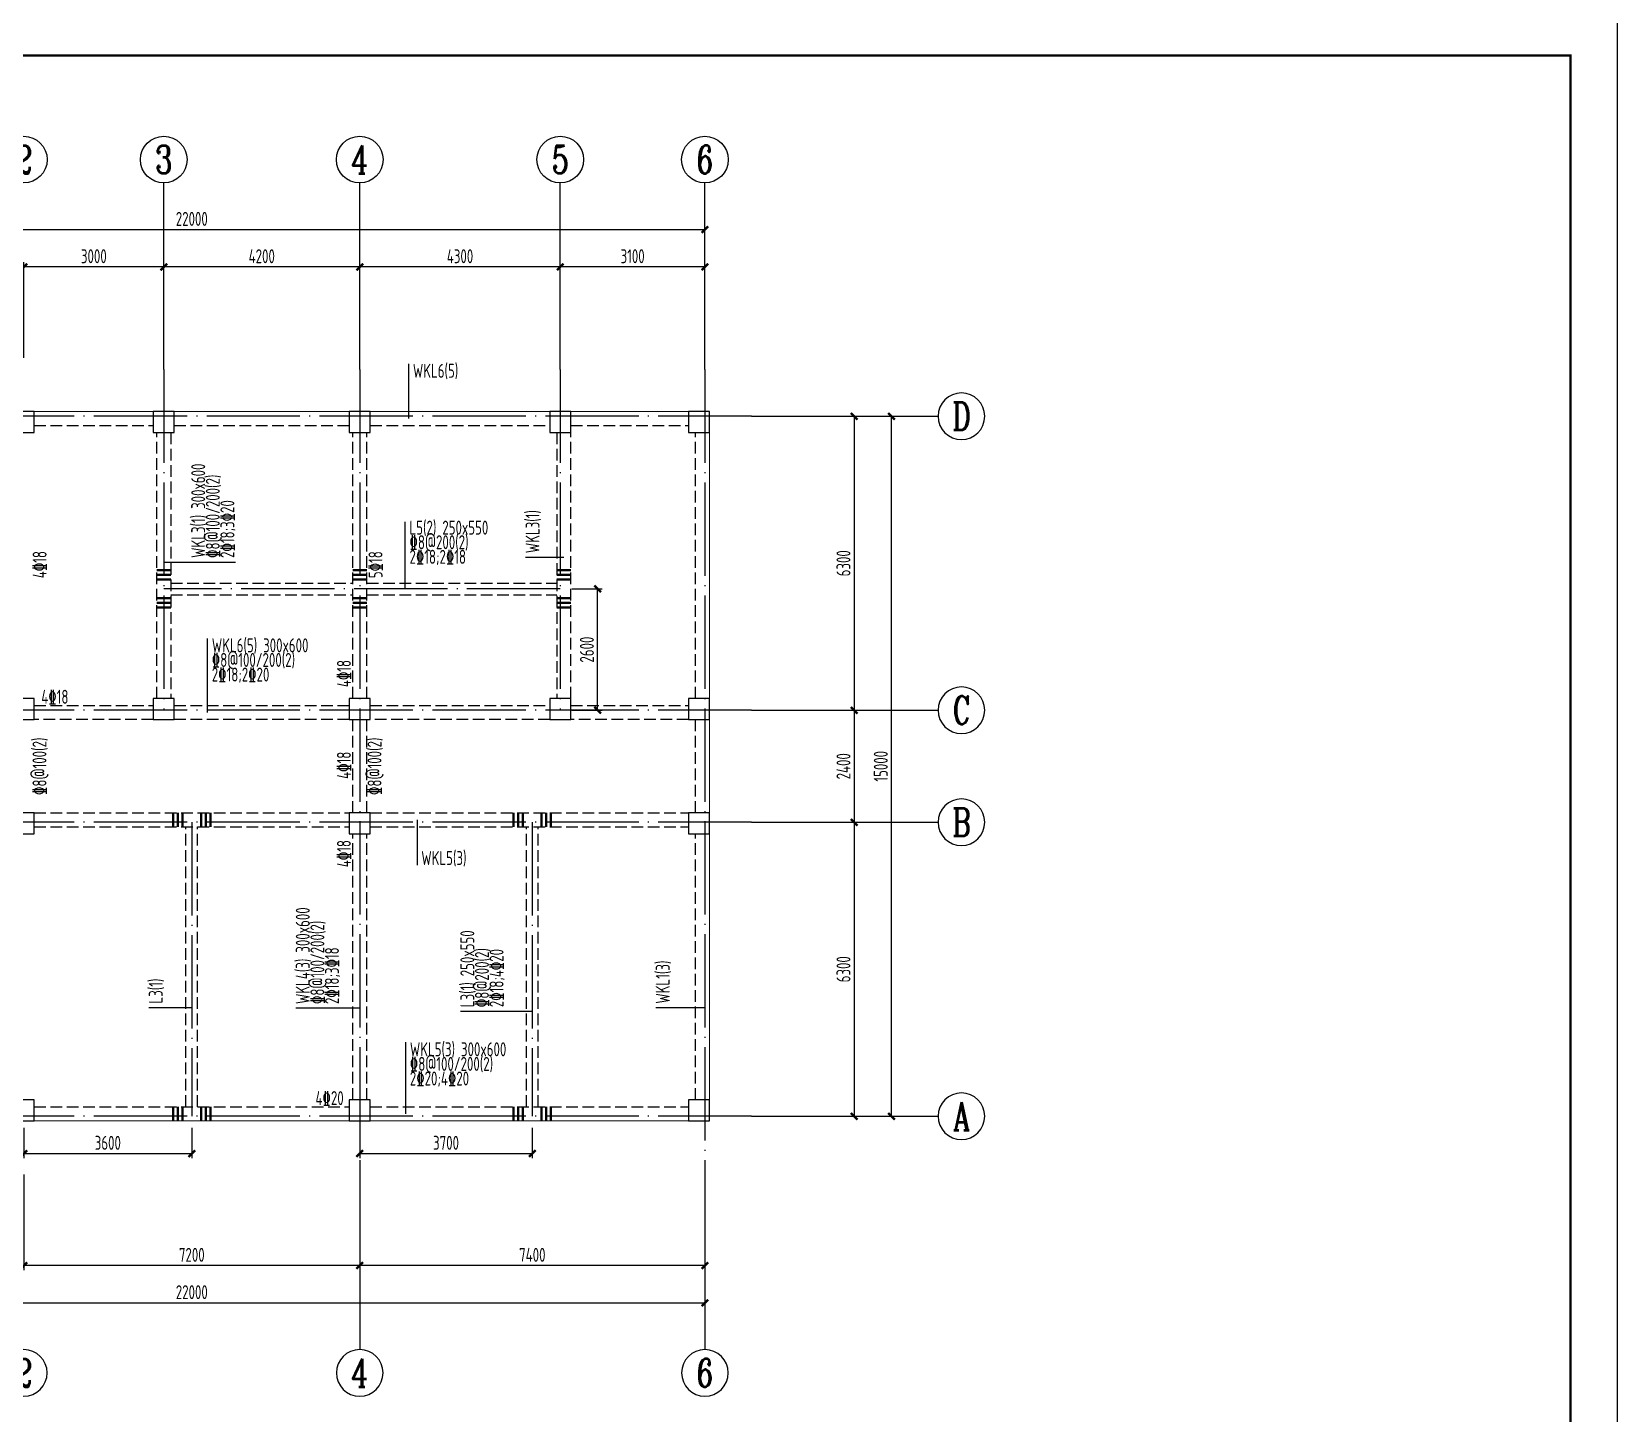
# Model space of a CAD drawing. Extents: x 9732137 to 18866768, y -962146 to 246094.
# Drawn here: x 9802467 to 9836457, y -504800 to -475194 of the extents above; entities that cross this region are included whole.
import ezdxf
from ezdxf.enums import TextEntityAlignment as Align

# ---------------------------------------------------------------- set-up
doc = ezdxf.new("R2010")
doc.units = 0
doc.header["$LTSCALE"] = 1000
for name, pattern in [('3', [500, 300, -200]), ('DASH', [0.35, 0.25, -0.1]), ('DOTE', [2.42, 2, -0.2, 0.02, -0.2])]:
    doc.linetypes.add(name, pattern=pattern)
doc.layers.get('0').update_dxf_attribs({"linetype": 'CONTINUOUS'})
doc.layers.get('Defpoints').update_dxf_attribs({"linetype": 'CONTINUOUS'})
for name, color, linetype in [('AXIS', 1, 'DOTE'), ('AXIS_DIM', 3, 'CONTINUOUS'), ('AXIS_NUM', 7, 'CONTINUOUS'), ('BORDER', 7, 'CONTINUOUS'), ('COLU', 7, 'CONTINUOUS'), ('DIM', 3, 'CONTINUOUS'), ('梁虚线', 134, '3')]:
    doc.layers.add(name, color=color, linetype=linetype)
for name, color, linetype, lineweight in [('梁', 4, 'CONTINUOUS', 18), ('梁原位标注', 7, 'CONTINUOUS', 25), ('梁原位标注竖向', 7, 'CONTINUOUS', 25), ('梁集中标注', 2, 'CONTINUOUS', 25), ('梁集中标注竖向', 2, 'CONTINUOUS', 25), ('次梁箍筋', 1, 'CONTINUOUS', 40)]:
    doc.layers.add(name, color=color, linetype=linetype, lineweight=lineweight)
doc.styles.add('TSSD_Axis', font='Complex.shx', dxfattribs={"width": 0.7, "bigfont": 'hztxt.shx'})
doc.styles.add('TSSD_Dimension', font='Tssdeng.shx', dxfattribs={"width": 0.7, "bigfont": 'hztxt.shx'})
doc.styles.add('TSSD_Rein', font='Tssdeng.shx', dxfattribs={"width": 0.7, "bigfont": 'hztxt.shx'})
doc.dimstyles.new('TSSD_100_100$0', dxfattribs={"dimtxt": 300, "dimasz": 100, "dimexe": 100, "dimexo": 250, "dimgap": 80, "dimtad": 1, "dimdec": 0, "dimzin": 0, "dimdsep": 46, "dimtxsty": 'TSSD_Dimension', "dimblk1": 'ARCHTICK', "dimblk2": 'ARCHTICK', "dimsah": 1, "dimcen": 0, "dimclrd": 3, "dimclre": 256, "dimclrt": 7, "dimadec": 1, "dimazin": 0, "dimtfac": 1, "dimtdec": 0, "dimtix": 1, "dimtmove": 2, "dimatfit": 3, "dimldrblk": 'ARCHTICK', "dimfxl": 1, "dimtolj": 1, "dimtzin": 0, "dimarcsym": 0})

# ---------------------------------------------------------------- blocks, each defined once
blk = doc.blocks.new('ts_axno')
at = {"color": 0, "linetype": 'ByBlock', "lineweight": -2}
blk.add_circle((0, 0), 0.5, dxfattribs=at)
at = {"color": 0, "linetype": 'ByBlock', "lineweight": -2, "style": 'TSSD_Axis', "width": 0.7}
blk.add_attdef('A', text='', height=0.6, dxfattribs=at).set_placement((0, 0), align=Align.MIDDLE_CENTER)
blk = doc.blocks.new('_ArchTick')
at = {"color": 0, "linetype": 'ByBlock', "const_width": 0.5}
blk.add_lwpolyline([(-0.71, -0.71), (0.71, 0.71)], dxfattribs=at)
blk = doc.blocks.new('*D98')
at = {"layer": 'AXIS_DIM', "lineweight": -2}
for p, q in [((9813799, -482185), (9813799, -480135)), ((9816899, -482185), (9816899, -480135))]:
    blk.add_line(p, q, dxfattribs=at)
at = {"layer": 'AXIS_DIM', "color": 3, "lineweight": -2}
blk.add_line((9816899, -480235), (9813799, -480235), dxfattribs=at)
at = {"layer": 'Defpoints', "color": 0}
for p in [(9813799, -480235), (9813799, -482435), (9816899, -482435)]:
    blk.add_point(p, dxfattribs=at)
at = {"layer": 'AXIS_DIM', "color": 3, "lineweight": -2, "xscale": 100, "yscale": 100, "zscale": 100, "rotation": 180}
blk.add_blockref('_ArchTick', (9813799, -480235), dxfattribs=at)
at = {"layer": 'AXIS_DIM', "color": 3, "lineweight": -2, "xscale": 100, "yscale": 100, "zscale": 100}
blk.add_blockref('_ArchTick', (9816899, -480235), dxfattribs=at)
at = {"layer": 'AXIS_DIM', "color": 7, "insert": (9815349, -480005), "char_height": 300, "attachment_point": 5, "style": 'TSSD_Dimension'}
blk.add_mtext('\\A1;3100', dxfattribs=at)
blk = doc.blocks.new('*D99')
at = {"layer": 'AXIS_DIM', "lineweight": -2}
for p, q in [((9809499, -482185), (9809499, -480135)), ((9813799, -482185), (9813799, -480135))]:
    blk.add_line(p, q, dxfattribs=at)
at = {"layer": 'AXIS_DIM', "color": 3, "lineweight": -2}
blk.add_line((9813799, -480235), (9809499, -480235), dxfattribs=at)
at = {"layer": 'Defpoints', "color": 0}
for p in [(9809499, -480235), (9809499, -482435), (9813799, -482435)]:
    blk.add_point(p, dxfattribs=at)
at = {"layer": 'AXIS_DIM', "color": 3, "lineweight": -2, "xscale": 100, "yscale": 100, "zscale": 100, "rotation": 180}
blk.add_blockref('_ArchTick', (9809499, -480235), dxfattribs=at)
at = {"layer": 'AXIS_DIM', "color": 3, "lineweight": -2, "xscale": 100, "yscale": 100, "zscale": 100}
blk.add_blockref('_ArchTick', (9813799, -480235), dxfattribs=at)
at = {"layer": 'AXIS_DIM', "color": 7, "insert": (9811649, -480005), "char_height": 300, "attachment_point": 5, "style": 'TSSD_Dimension'}
blk.add_mtext('\\A1;4300', dxfattribs=at)
blk = doc.blocks.new('*D100')
at = {"layer": 'AXIS_DIM', "lineweight": -2}
for p, q in [((9805299, -482185), (9805299, -480135)), ((9809499, -482185), (9809499, -480135))]:
    blk.add_line(p, q, dxfattribs=at)
at = {"layer": 'AXIS_DIM', "color": 3, "lineweight": -2}
blk.add_line((9809499, -480235), (9805299, -480235), dxfattribs=at)
at = {"layer": 'Defpoints', "color": 0}
for p in [(9805299, -480235), (9805299, -482435), (9809499, -482435)]:
    blk.add_point(p, dxfattribs=at)
at = {"layer": 'AXIS_DIM', "color": 3, "lineweight": -2, "xscale": 100, "yscale": 100, "zscale": 100, "rotation": 180}
blk.add_blockref('_ArchTick', (9805299, -480235), dxfattribs=at)
at = {"layer": 'AXIS_DIM', "color": 3, "lineweight": -2, "xscale": 100, "yscale": 100, "zscale": 100}
blk.add_blockref('_ArchTick', (9809499, -480235), dxfattribs=at)
at = {"layer": 'AXIS_DIM', "color": 7, "insert": (9807399, -480005), "char_height": 300, "attachment_point": 5, "style": 'TSSD_Dimension'}
blk.add_mtext('\\A1;4200', dxfattribs=at)
blk = doc.blocks.new('*D101')
at = {"layer": 'AXIS_DIM', "lineweight": -2}
for p, q in [((9802299, -482185), (9802299, -480135)), ((9805299, -482185), (9805299, -480135))]:
    blk.add_line(p, q, dxfattribs=at)
at = {"layer": 'AXIS_DIM', "color": 3, "lineweight": -2}
blk.add_line((9805299, -480235), (9802299, -480235), dxfattribs=at)
at = {"layer": 'Defpoints', "color": 0}
for p in [(9802299, -480235), (9802299, -482435), (9805299, -482435)]:
    blk.add_point(p, dxfattribs=at)
at = {"layer": 'AXIS_DIM', "color": 3, "lineweight": -2, "xscale": 100, "yscale": 100, "zscale": 100, "rotation": 180}
blk.add_blockref('_ArchTick', (9802299, -480235), dxfattribs=at)
at = {"layer": 'AXIS_DIM', "color": 3, "lineweight": -2, "xscale": 100, "yscale": 100, "zscale": 100}
blk.add_blockref('_ArchTick', (9805299, -480235), dxfattribs=at)
at = {"layer": 'AXIS_DIM', "color": 7, "insert": (9803799, -480005), "char_height": 300, "attachment_point": 5, "style": 'TSSD_Dimension'}
blk.add_mtext('\\A1;3000', dxfattribs=at)
blk = doc.blocks.new('*D103')
at = {"layer": 'AXIS_DIM', "lineweight": -2}
for p, q in [((9794899, -482185), (9794899, -479335)), ((9816899, -482185), (9816899, -479335))]:
    blk.add_line(p, q, dxfattribs=at)
at = {"layer": 'AXIS_DIM', "color": 3, "lineweight": -2}
blk.add_line((9794899, -479435), (9816899, -479435), dxfattribs=at)
at = {"layer": 'Defpoints', "color": 0}
for p in [(9816899, -479435), (9794899, -482435), (9816899, -482435)]:
    blk.add_point(p, dxfattribs=at)
at = {"layer": 'AXIS_DIM', "color": 3, "lineweight": -2, "xscale": 100, "yscale": 100, "zscale": 100, "rotation": 180}
blk.add_blockref('_ArchTick', (9794899, -479435), dxfattribs=at)
at = {"layer": 'AXIS_DIM', "color": 3, "lineweight": -2, "xscale": 100, "yscale": 100, "zscale": 100}
blk.add_blockref('_ArchTick', (9816899, -479435), dxfattribs=at)
at = {"layer": 'AXIS_DIM', "color": 7, "insert": (9805899, -479205), "char_height": 300, "attachment_point": 5, "style": 'TSSD_Dimension'}
blk.add_mtext('\\A1;22000', dxfattribs=at)
blk = doc.blocks.new('*D108')
at = {"layer": 'AXIS_DIM', "lineweight": -2}
for p, q in [((9809499, -499685), (9809499, -501735)), ((9816899, -499685), (9816899, -501735))]:
    blk.add_line(p, q, dxfattribs=at)
at = {"layer": 'AXIS_DIM', "color": 3, "lineweight": -2}
blk.add_line((9816899, -501635), (9809499, -501635), dxfattribs=at)
at = {"layer": 'Defpoints', "color": 0}
for p in [(9809499, -499435), (9816899, -499435), (9809499, -501635)]:
    blk.add_point(p, dxfattribs=at)
at = {"layer": 'AXIS_DIM', "color": 3, "lineweight": -2, "xscale": 100, "yscale": 100, "zscale": 100, "rotation": 180}
blk.add_blockref('_ArchTick', (9809499, -501635), dxfattribs=at)
at = {"layer": 'AXIS_DIM', "color": 3, "lineweight": -2, "xscale": 100, "yscale": 100, "zscale": 100}
blk.add_blockref('_ArchTick', (9816899, -501635), dxfattribs=at)
at = {"layer": 'AXIS_DIM', "color": 7, "insert": (9813199, -501405), "char_height": 300, "attachment_point": 5, "style": 'TSSD_Dimension'}
blk.add_mtext('\\A1;7400', dxfattribs=at)
blk = doc.blocks.new('*D109')
at = {"layer": 'AXIS_DIM', "lineweight": -2}
for p, q in [((9802299, -499685), (9802299, -501735)), ((9809499, -499685), (9809499, -501735))]:
    blk.add_line(p, q, dxfattribs=at)
at = {"layer": 'AXIS_DIM', "color": 3, "lineweight": -2}
blk.add_line((9809499, -501635), (9802299, -501635), dxfattribs=at)
at = {"layer": 'Defpoints', "color": 0}
for p in [(9802299, -499435), (9809499, -499435), (9802299, -501635)]:
    blk.add_point(p, dxfattribs=at)
at = {"layer": 'AXIS_DIM', "color": 3, "lineweight": -2, "xscale": 100, "yscale": 100, "zscale": 100, "rotation": 180}
blk.add_blockref('_ArchTick', (9802299, -501635), dxfattribs=at)
at = {"layer": 'AXIS_DIM', "color": 3, "lineweight": -2, "xscale": 100, "yscale": 100, "zscale": 100}
blk.add_blockref('_ArchTick', (9809499, -501635), dxfattribs=at)
at = {"layer": 'AXIS_DIM', "color": 7, "insert": (9805899, -501405), "char_height": 300, "attachment_point": 5, "style": 'TSSD_Dimension'}
blk.add_mtext('\\A1;7200', dxfattribs=at)
blk = doc.blocks.new('*D111')
at = {"layer": 'AXIS_DIM', "lineweight": -2}
for p, q in [((9794899, -499685), (9794899, -502535)), ((9816899, -499685), (9816899, -502535))]:
    blk.add_line(p, q, dxfattribs=at)
at = {"layer": 'AXIS_DIM', "color": 3, "lineweight": -2}
blk.add_line((9794899, -502435), (9816899, -502435), dxfattribs=at)
at = {"layer": 'Defpoints', "color": 0}
for p in [(9794899, -499435), (9816899, -499435), (9816899, -502435)]:
    blk.add_point(p, dxfattribs=at)
at = {"layer": 'AXIS_DIM', "color": 3, "lineweight": -2, "xscale": 100, "yscale": 100, "zscale": 100, "rotation": 180}
blk.add_blockref('_ArchTick', (9794899, -502435), dxfattribs=at)
at = {"layer": 'AXIS_DIM', "color": 3, "lineweight": -2, "xscale": 100, "yscale": 100, "zscale": 100}
blk.add_blockref('_ArchTick', (9816899, -502435), dxfattribs=at)
at = {"layer": 'AXIS_DIM', "color": 7, "insert": (9805899, -502205), "char_height": 300, "attachment_point": 5, "style": 'TSSD_Dimension'}
blk.add_mtext('\\A1;22000', dxfattribs=at)
blk = doc.blocks.new('*D112')
at = {"layer": 'AXIS_DIM', "lineweight": -2}
for p, q in [((9818149, -483435), (9820199, -483435)), ((9818149, -489735), (9820199, -489735))]:
    blk.add_line(p, q, dxfattribs=at)
at = {"layer": 'AXIS_DIM', "color": 3, "lineweight": -2}
blk.add_line((9820099, -483435), (9820099, -489735), dxfattribs=at)
at = {"layer": 'Defpoints', "color": 0}
for p in [(9817899, -483435), (9817899, -489735), (9820099, -489735)]:
    blk.add_point(p, dxfattribs=at)
at = {"layer": 'AXIS_DIM', "color": 3, "lineweight": -2, "xscale": 100, "yscale": 100, "zscale": 100}
for p, rotation in [((9820099, -483435), 90), ((9820099, -489735), 270)]:
    blk.add_blockref('_ArchTick', p, dxfattribs=dict(at, rotation=rotation))
at = {"layer": 'AXIS_DIM', "color": 7, "insert": (9819869, -486585), "char_height": 300, "attachment_point": 5, "rotation": 90, "style": 'TSSD_Dimension'}
blk.add_mtext('\\A1;6300', dxfattribs=at)
blk = doc.blocks.new('*D113')
at = {"layer": 'AXIS_DIM', "lineweight": -2}
for p, q in [((9818149, -489735), (9820199, -489735)), ((9818149, -492135), (9820199, -492135))]:
    blk.add_line(p, q, dxfattribs=at)
at = {"layer": 'AXIS_DIM', "color": 3, "lineweight": -2}
blk.add_line((9820099, -489735), (9820099, -492135), dxfattribs=at)
at = {"layer": 'Defpoints', "color": 0}
for p in [(9817899, -489735), (9817899, -492135), (9820099, -492135)]:
    blk.add_point(p, dxfattribs=at)
at = {"layer": 'AXIS_DIM', "color": 3, "lineweight": -2, "xscale": 100, "yscale": 100, "zscale": 100}
for p, rotation in [((9820099, -489735), 90), ((9820099, -492135), 270)]:
    blk.add_blockref('_ArchTick', p, dxfattribs=dict(at, rotation=rotation))
at = {"layer": 'AXIS_DIM', "color": 7, "insert": (9819869, -490935), "char_height": 300, "attachment_point": 5, "rotation": 90, "style": 'TSSD_Dimension'}
blk.add_mtext('\\A1;2400', dxfattribs=at)
blk = doc.blocks.new('*D114')
at = {"layer": 'AXIS_DIM', "lineweight": -2}
for p, q in [((9818149, -492135), (9820199, -492135)), ((9818149, -498435), (9820199, -498435))]:
    blk.add_line(p, q, dxfattribs=at)
at = {"layer": 'AXIS_DIM', "color": 3, "lineweight": -2}
blk.add_line((9820099, -492135), (9820099, -498435), dxfattribs=at)
at = {"layer": 'Defpoints', "color": 0}
for p in [(9817899, -492135), (9817899, -498435), (9820099, -498435)]:
    blk.add_point(p, dxfattribs=at)
at = {"layer": 'AXIS_DIM', "color": 3, "lineweight": -2, "xscale": 100, "yscale": 100, "zscale": 100}
for p, rotation in [((9820099, -492135), 90), ((9820099, -498435), 270)]:
    blk.add_blockref('_ArchTick', p, dxfattribs=dict(at, rotation=rotation))
at = {"layer": 'AXIS_DIM', "color": 7, "insert": (9819869, -495285), "char_height": 300, "attachment_point": 5, "rotation": 90, "style": 'TSSD_Dimension'}
blk.add_mtext('\\A1;6300', dxfattribs=at)
blk = doc.blocks.new('*D115')
at = {"layer": 'AXIS_DIM', "lineweight": -2}
for p, q in [((9818149, -483435), (9820999, -483435)), ((9818149, -498435), (9820999, -498435))]:
    blk.add_line(p, q, dxfattribs=at)
at = {"layer": 'AXIS_DIM', "color": 3, "lineweight": -2}
blk.add_line((9820899, -498435), (9820899, -483435), dxfattribs=at)
at = {"layer": 'Defpoints', "color": 0}
for p in [(9817899, -483435), (9820899, -483435), (9817899, -498435)]:
    blk.add_point(p, dxfattribs=at)
at = {"layer": 'AXIS_DIM', "color": 3, "lineweight": -2, "xscale": 100, "yscale": 100, "zscale": 100}
for p, rotation in [((9820899, -483435), 90), ((9820899, -498435), 270)]:
    blk.add_blockref('_ArchTick', p, dxfattribs=dict(at, rotation=rotation))
at = {"layer": 'AXIS_DIM', "color": 7, "insert": (9820669, -490935), "char_height": 300, "attachment_point": 5, "rotation": 90, "style": 'TSSD_Dimension'}
blk.add_mtext('\\A1;15000', dxfattribs=at)
blk = doc.blocks.new('*D166')
at = {"layer": 'Defpoints', "color": 0}
for p in [(9802299, -498435), (9805899, -498435), (9805899, -499235)]:
    blk.add_point(p, dxfattribs=at)
at = {"layer": 'DIM', "lineweight": -2}
for p, q in [((9802299, -498685), (9802299, -499335)), ((9805899, -498685), (9805899, -499335))]:
    blk.add_line(p, q, dxfattribs=at)
at = {"layer": 'DIM', "color": 3, "lineweight": -2}
blk.add_line((9802299, -499235), (9805899, -499235), dxfattribs=at)
at = {"layer": 'DIM', "color": 3, "lineweight": -2, "xscale": 100, "yscale": 100, "zscale": 100, "rotation": 180}
blk.add_blockref('_ArchTick', (9802299, -499235), dxfattribs=at)
at = {"layer": 'DIM', "color": 3, "lineweight": -2, "xscale": 100, "yscale": 100, "zscale": 100}
blk.add_blockref('_ArchTick', (9805899, -499235), dxfattribs=at)
at = {"layer": 'DIM', "color": 7, "insert": (9804099, -499005), "char_height": 300, "attachment_point": 5, "style": 'TSSD_Dimension'}
blk.add_mtext('\\A1;3600', dxfattribs=at)
blk = doc.blocks.new('*D167')
at = {"layer": 'Defpoints', "color": 0}
for p in [(9809499, -498435), (9813199, -498435), (9813199, -499235)]:
    blk.add_point(p, dxfattribs=at)
at = {"layer": 'DIM', "lineweight": -2}
for p, q in [((9809499, -498685), (9809499, -499335)), ((9813199, -498685), (9813199, -499335))]:
    blk.add_line(p, q, dxfattribs=at)
at = {"layer": 'DIM', "color": 3, "lineweight": -2}
blk.add_line((9809499, -499235), (9813199, -499235), dxfattribs=at)
at = {"layer": 'DIM', "color": 3, "lineweight": -2, "xscale": 100, "yscale": 100, "zscale": 100, "rotation": 180}
blk.add_blockref('_ArchTick', (9809499, -499235), dxfattribs=at)
at = {"layer": 'DIM', "color": 3, "lineweight": -2, "xscale": 100, "yscale": 100, "zscale": 100}
blk.add_blockref('_ArchTick', (9813199, -499235), dxfattribs=at)
at = {"layer": 'DIM', "color": 7, "insert": (9811349, -499005), "char_height": 300, "attachment_point": 5, "style": 'TSSD_Dimension'}
blk.add_mtext('\\A1;3700', dxfattribs=at)
blk = doc.blocks.new('*D168')
at = {"layer": 'Defpoints', "color": 0}
for p in [(9813799, -487135), (9814599, -487135), (9813799, -489735)]:
    blk.add_point(p, dxfattribs=at)
at = {"layer": 'DIM', "lineweight": -2}
for p, q in [((9814049, -487135), (9814699, -487135)), ((9814049, -489735), (9814699, -489735))]:
    blk.add_line(p, q, dxfattribs=at)
at = {"layer": 'DIM', "color": 3, "lineweight": -2}
blk.add_line((9814599, -489735), (9814599, -487135), dxfattribs=at)
at = {"layer": 'DIM', "color": 3, "lineweight": -2, "xscale": 100, "yscale": 100, "zscale": 100}
for p, rotation in [((9814599, -487135), 90), ((9814599, -489735), 270)]:
    blk.add_blockref('_ArchTick', p, dxfattribs=dict(at, rotation=rotation))
at = {"layer": 'DIM', "color": 7, "insert": (9814369, -488435), "char_height": 300, "attachment_point": 5, "rotation": 90, "style": 'TSSD_Dimension'}
blk.add_mtext('\\A1;2600', dxfattribs=at)

msp = doc.modelspace()

# ---------------------------------------------------------------- linework, layer by layer
at = {"layer": 'AXIS'}
for p, q in [((9805298.5, -482435.1, 0), (9805298.5, -489735.1, 0)), ((9809498.5, -482435.1, 0), (9809498.5, -499435.1, 0)), ((9813798.5, -482435.1, 0), (9813798.5, -489735.1, 0)), ((9816898.5, -482435.1, 0), (9816898.5, -499435.1, 0)), ((9817898.5, -483435.1, 0), (9793898.5, -483435.1, 0)), ((9813798.5, -487135.1, 0), (9805298.5, -487135.1, 0)), ((9817898.5, -489735.1, 0), (9793898.5, -489735.1, 0)), ((9817898.5, -492135.1, 0), (9793898.5, -492135.1, 0)), ((9805898.5, -492135.1, 0), (9805898.5, -498435.1, 0)), ((9813198.5, -492135.1, 0), (9813198.5, -498435.1, 0)), ((9817898.5, -498435.1, 0), (9793898.5, -498435.1, 0))]:
    msp.add_line(p, q, dxfattribs=at)
at = {"layer": 'AXIS_NUM'}
for p, q in [((9805298.5, -482435.1, 0), (9805298.5, -478435.1, 0)), ((9809498.5, -482435.1, 0), (9809498.5, -478435.1, 0)), ((9813798.5, -482435.1, 0), (9813798.5, -478435.1, 0)), ((9816898.5, -482435.1, 0), (9816898.5, -478435.1, 0)), ((9817898.5, -483435.1, 0), (9821898.5, -483435.1, 0)), ((9817898.5, -489735.1, 0), (9821898.5, -489735.1, 0)), ((9817898.5, -492135.1, 0), (9821898.5, -492135.1, 0)), ((9817898.5, -498435.1, 0), (9821898.5, -498435.1, 0)), ((9809498.5, -499435.1, 0), (9809498.5, -503435.1, 0)), ((9816898.5, -499435.1, 0), (9816898.5, -503435.1, 0))]:
    msp.add_line(p, q, dxfattribs=at)
at = {"layer": 'BORDER'}
msp.add_lwpolyline([(9777056.8, -516706.3), (9777056.8, -474706.3), (9836456.8, -474706.3), (9836456.8, -516706.3)], close=True, dxfattribs=at)
at = {"layer": 'BORDER', "const_width": 50}
msp.add_lwpolyline([(9779556.8, -515706.3), (9779556.8, -475706.3), (9835456.8, -475706.3), (9835456.8, -515706.3)], close=True, dxfattribs=at)
at = {"layer": 'COLU', "ltscale": 1}
for points in [[(9802523.5, -483785.1), (9802523.5, -483335.1), (9802073.5, -483335.1), (9802073.5, -483785.1)], [(9805523.5, -483785.1), (9805523.5, -483335.1), (9805073.5, -483335.1), (9805073.5, -483785.1)], [(9809723.5, -483785.1), (9809723.5, -483335.1), (9809273.5, -483335.1), (9809273.5, -483785.1)], [(9814023.5, -483785.1), (9814023.5, -483335.1), (9813573.5, -483335.1), (9813573.5, -483785.1)], [(9816998.5, -483785.1), (9816998.5, -483335.1), (9816548.5, -483335.1), (9816548.5, -483785.1)], [(9802523.5, -489935.1), (9802523.5, -489485.1), (9802073.5, -489485.1), (9802073.5, -489935.1)], [(9805523.5, -489935.1), (9805523.5, -489485.1), (9805073.5, -489485.1), (9805073.5, -489935.1)], [(9809723.5, -489935.1), (9809723.5, -489485.1), (9809273.5, -489485.1), (9809273.5, -489935.1)], [(9814023.5, -489935.1), (9814023.5, -489485.1), (9813573.5, -489485.1), (9813573.5, -489935.1)], [(9816998.5, -489935.1), (9816998.5, -489485.1), (9816548.5, -489485.1), (9816548.5, -489935.1)], [(9802523.5, -492385.1), (9802523.5, -491935.1), (9802073.5, -491935.1), (9802073.5, -492385.1)], [(9809723.5, -492385.1), (9809723.5, -491935.1), (9809273.5, -491935.1), (9809273.5, -492385.1)], [(9816998.5, -492385.1), (9816998.5, -491935.1), (9816548.5, -491935.1), (9816548.5, -492385.1)], [(9802523.5, -498535.1), (9802523.5, -498085.1), (9802073.5, -498085.1), (9802073.5, -498535.1)], [(9809723.5, -498535.1), (9809723.5, -498085.1), (9809273.5, -498085.1), (9809273.5, -498535.1)], [(9816998.5, -498535.1), (9816998.5, -498085.1), (9816548.5, -498085.1), (9816548.5, -498535.1)]]:
    msp.add_lwpolyline(points, close=True, dxfattribs=at)
at = {"layer": '梁', "ltscale": 1}
for p, q in [((9802523.5, -483335.1), (9805073.5, -483335.1)), ((9805523.5, -483335.1), (9809273.5, -483335.1)), ((9809723.5, -483335.1), (9813573.5, -483335.1)), ((9814023.5, -483335.1), (9816548.5, -483335.1)), ((9816998.5, -483785.1, 0), (9816998.5, -489485.1, 0)), ((9816998.5, -489935.1, 0), (9816998.5, -491935.1, 0)), ((9816998.5, -492385.1, 0), (9816998.5, -498085.1, 0)), ((9802523.5, -498535.1), (9809273.5, -498535.1)), ((9809723.5, -498535.1), (9816548.5, -498535.1))]:
    msp.add_line(p, q, dxfattribs=at)
at = {"layer": '梁虚线', "linetype": 'DASH', "ltscale": 1}
for p, q in [((9802523.5, -483635.1), (9805073.5, -483635.1)), ((9805523.5, -483635.1), (9809273.5, -483635.1)), ((9809723.5, -483635.1), (9813573.5, -483635.1)), ((9814023.5, -483635.1), (9816548.5, -483635.1)), ((9805148.5, -489485.1), (9805148.5, -483785.1)), ((9805448.5, -483785.1, 0), (9805448.5, -489485.1, 0)), ((9809348.5, -489485.1), (9809348.5, -483785.1)), ((9809648.5, -489485.1), (9809648.5, -483785.1)), ((9813723.5, -483785.1, 0), (9813723.5, -489485.1, 0)), ((9814023.5, -489485.1), (9814023.5, -483785.1)), ((9816698.5, -489485.1), (9816698.5, -483785.1)), ((9805448.5, -487010.1), (9809348.5, -487010.1)), ((9809648.5, -487010.1), (9813723.5, -487010.1)), ((9805448.5, -487260.1), (9809348.5, -487260.1)), ((9809648.5, -487260.1), (9813723.5, -487260.1)), ((9802523.5, -489635.1), (9805073.5, -489635.1)), ((9805523.5, -489635.1), (9809273.5, -489635.1)), ((9809723.5, -489635.1), (9813573.5, -489635.1)), ((9814023.5, -489635.1), (9816548.5, -489635.1)), ((9805073.5, -489935.1, 0), (9802523.5, -489935.1, 0)), ((9809273.5, -489935.1, 0), (9805523.5, -489935.1, 0)), ((9809348.5, -491935.1), (9809348.5, -489935.1)), ((9809648.5, -491935.1), (9809648.5, -489935.1)), ((9813573.5, -489935.1, 0), (9809723.5, -489935.1, 0)), ((9816548.5, -489935.1, 0), (9814023.5, -489935.1, 0)), ((9816698.5, -491935.1), (9816698.5, -489935.1)), ((9802523.5, -491935.1), (9809273.5, -491935.1)), ((9809723.5, -491935.1), (9816548.5, -491935.1)), ((9802523.5, -492235.1), (9809273.5, -492235.1)), ((9805773.5, -498235.1), (9805773.5, -492235.1)), ((9806023.5, -498235.1), (9806023.5, -492235.1)), ((9809348.5, -498085.1), (9809348.5, -492385.1)), ((9809648.5, -498085.1), (9809648.5, -492385.1)), ((9809723.5, -492235.1), (9816548.5, -492235.1)), ((9813073.5, -498235.1), (9813073.5, -492235.1)), ((9813323.5, -498235.1), (9813323.5, -492235.1)), ((9816698.5, -498085.1), (9816698.5, -492385.1)), ((9802523.5, -498235.1), (9809273.5, -498235.1)), ((9809723.5, -498235.1), (9816548.5, -498235.1))]:
    msp.add_line(p, q, dxfattribs=at)
at = {"layer": '梁集中标注', "linetype": 'Continuous', "ltscale": 1}
for p, q in [((9810549, -483485.1, 0), (9810549, -482310.5, 0)), ((9806238.7, -489785.1, 0), (9806238.7, -488193.6, 0)), ((9810729.7, -492085.1, 0), (9810729.7, -493052.3, 0)), ((9810484.2, -498385.1, 0), (9810484.2, -496850.4, 0))]:
    msp.add_line(p, q, dxfattribs=at)
at = {"layer": '梁集中标注', "color": 21, "linetype": 'Continuous', "ltscale": 1}
msp.add_line((9810476.4, -487135.1), (9810476.4, -485697.6), dxfattribs=at)
at = {"layer": '梁集中标注竖向', "linetype": 'Continuous', "ltscale": 1}
for p, q in [((9805298.5, -486559.3, 0), (9806835.4, -486559.3, 0)), ((9813873.5, -486458.3, 0), (9813053.6, -486458.3, 0)), ((9809498.5, -496120.1, 0), (9808128.2, -496120.1, 0)), ((9816898.5, -496111.9, 0), (9815845, -496111.9, 0))]:
    msp.add_line(p, q, dxfattribs=at)
at = {"layer": '梁集中标注竖向', "color": 21, "linetype": 'Continuous', "ltscale": 1}
for p, q in [((9805898.5, -496108.7, 0), (9804977.2, -496108.7, 0)), ((9813198.5, -496187, 0), (9811656.1, -496187, 0))]:
    msp.add_line(p, q, dxfattribs=at)
at = {"layer": '次梁箍筋', "linetype": 'Continuous', "ltscale": 1}
for p, q in [((9805148.5, -486735.1), (9805448.5, -486735.1)), ((9805148.5, -486835.1), (9805448.5, -486835.1)), ((9805148.5, -486935.1), (9805448.5, -486935.1)), ((9809348.5, -486735.1), (9809648.5, -486735.1)), ((9809348.5, -486835.1), (9809648.5, -486835.1)), ((9809348.5, -486935.1), (9809648.5, -486935.1)), ((9813723.5, -486735.1), (9814023.5, -486735.1)), ((9813723.5, -486835.1), (9814023.5, -486835.1)), ((9813723.5, -486935.1), (9814023.5, -486935.1)), ((9805148.5, -487335.1), (9805448.5, -487335.1)), ((9809348.5, -487335.1), (9809648.5, -487335.1)), ((9813723.5, -487335.1), (9814023.5, -487335.1)), ((9805148.5, -487435.1), (9805448.5, -487435.1)), ((9805148.5, -487535.1), (9805448.5, -487535.1)), ((9809348.5, -487435.1), (9809648.5, -487435.1)), ((9809348.5, -487535.1), (9809648.5, -487535.1)), ((9813723.5, -487435.1), (9814023.5, -487435.1)), ((9813723.5, -487535.1), (9814023.5, -487535.1)), ((9805498.5, -491935.1), (9805498.5, -492235.1)), ((9805598.5, -491935.1), (9805598.5, -492235.1)), ((9805698.5, -491935.1), (9805698.5, -492235.1)), ((9806098.5, -491935.1), (9806098.5, -492235.1)), ((9806198.5, -491935.1), (9806198.5, -492235.1)), ((9806298.5, -491935.1), (9806298.5, -492235.1)), ((9812798.5, -491935.1), (9812798.5, -492235.1)), ((9812898.5, -491935.1), (9812898.5, -492235.1)), ((9812998.5, -491935.1), (9812998.5, -492235.1)), ((9813398.5, -491935.1), (9813398.5, -492235.1)), ((9813498.5, -491935.1), (9813498.5, -492235.1)), ((9813598.5, -491935.1), (9813598.5, -492235.1)), ((9805498.5, -498235.1), (9805498.5, -498535.1)), ((9805598.5, -498235.1), (9805598.5, -498535.1)), ((9805698.5, -498235.1), (9805698.5, -498535.1)), ((9806098.5, -498235.1), (9806098.5, -498535.1)), ((9806198.5, -498235.1), (9806198.5, -498535.1)), ((9806298.5, -498235.1), (9806298.5, -498535.1)), ((9812798.5, -498235.1), (9812798.5, -498535.1)), ((9812898.5, -498235.1), (9812898.5, -498535.1)), ((9812998.5, -498235.1), (9812998.5, -498535.1)), ((9813398.5, -498235.1), (9813398.5, -498535.1)), ((9813498.5, -498235.1), (9813498.5, -498535.1)), ((9813598.5, -498235.1), (9813598.5, -498535.1))]:
    msp.add_line(p, q, dxfattribs=at)

# ---------------------------------------------------------------- block references
at = {"layer": 'AXIS_NUM'}
ref = msp.add_blockref('ts_axno', (9802298.5, -477935.1, 0), dxfattribs=dict(at, xscale=1000, yscale=1000, zscale=1000))
ref.add_attrib('2', '2', dxfattribs={"height": 600, "style": 'TSSD_Axis', "width": 0.7}).set_placement((9802298.5, -477935.1, 0), align=Align.MIDDLE_CENTER)
ref = msp.add_blockref('ts_axno', (9805298.5, -477935.1, 0), dxfattribs=dict(at, xscale=1000, yscale=1000, zscale=1000))
ref.add_attrib('3', '3', dxfattribs={"height": 600, "style": 'TSSD_Axis', "width": 0.7}).set_placement((9805298.5, -477935.1, 0), align=Align.MIDDLE_CENTER)
ref = msp.add_blockref('ts_axno', (9809498.5, -477935.1, 0), dxfattribs=dict(at, xscale=1000, yscale=1000, zscale=1000))
ref.add_attrib('4', '4', dxfattribs={"height": 600, "style": 'TSSD_Axis', "width": 0.7}).set_placement((9809498.5, -477935.1, 0), align=Align.MIDDLE_CENTER)
ref = msp.add_blockref('ts_axno', (9813798.5, -477935.1, 0), dxfattribs=dict(at, xscale=1000, yscale=1000, zscale=1000))
ref.add_attrib('5', '5', dxfattribs={"height": 600, "style": 'TSSD_Axis', "width": 0.7}).set_placement((9813798.5, -477935.1, 0), align=Align.MIDDLE_CENTER)
ref = msp.add_blockref('ts_axno', (9816898.5, -477935.1, 0), dxfattribs=dict(at, xscale=1000, yscale=1000, zscale=1000))
ref.add_attrib('6', '6', dxfattribs={"height": 600, "style": 'TSSD_Axis', "width": 0.7}).set_placement((9816898.5, -477935.1, 0), align=Align.MIDDLE_CENTER)
ref = msp.add_blockref('ts_axno', (9822398.5, -483435.1, 0), dxfattribs=dict(at, xscale=-1000, yscale=1000, zscale=1000))
ref.add_attrib('D', 'D', dxfattribs={"height": 600, "style": 'TSSD_Axis', "width": 0.7}).set_placement((9822398.5, -483435.1, 0), align=Align.MIDDLE_CENTER)
ref = msp.add_blockref('ts_axno', (9822398.5, -489735.1, 0), dxfattribs=dict(at, xscale=-1000, yscale=1000, zscale=1000))
ref.add_attrib('C', 'C', dxfattribs={"height": 600, "style": 'TSSD_Axis', "width": 0.7}).set_placement((9822398.5, -489735.1, 0), align=Align.MIDDLE_CENTER)
ref = msp.add_blockref('ts_axno', (9822398.5, -492135.1, 0), dxfattribs=dict(at, xscale=-1000, yscale=1000, zscale=1000))
ref.add_attrib('B', 'B', dxfattribs={"height": 600, "style": 'TSSD_Axis', "width": 0.7}).set_placement((9822398.5, -492135.1, 0), align=Align.MIDDLE_CENTER)
ref = msp.add_blockref('ts_axno', (9822398.5, -498435.1, 0), dxfattribs=dict(at, xscale=-1000, yscale=1000, zscale=1000))
ref.add_attrib('A', 'A', dxfattribs={"height": 600, "style": 'TSSD_Axis', "width": 0.7}).set_placement((9822398.5, -498435.1, 0), align=Align.MIDDLE_CENTER)
ref = msp.add_blockref('ts_axno', (9802298.5, -503935.1, 0), dxfattribs=dict(at, xscale=-1000, yscale=1000, zscale=1000, rotation=180))
ref.add_attrib('2', '2', dxfattribs={"height": 600, "style": 'TSSD_Axis', "width": 0.7}).set_placement((9802298.5, -503935.1, 0), align=Align.MIDDLE_CENTER)
ref = msp.add_blockref('ts_axno', (9809498.5, -503935.1, 0), dxfattribs=dict(at, xscale=-1000, yscale=1000, zscale=1000, rotation=180))
ref.add_attrib('4', '4', dxfattribs={"height": 600, "style": 'TSSD_Axis', "width": 0.7}).set_placement((9809498.5, -503935.1, 0), align=Align.MIDDLE_CENTER)
ref = msp.add_blockref('ts_axno', (9816898.5, -503935.1, 0), dxfattribs=dict(at, xscale=-1000, yscale=1000, zscale=1000, rotation=180))
ref.add_attrib('6', '6', dxfattribs={"height": 600, "style": 'TSSD_Axis', "width": 0.7}).set_placement((9816898.5, -503935.1, 0), align=Align.MIDDLE_CENTER)

# ---------------------------------------------------------------- texts
at = {"layer": '梁原位标注', "style": 'TSSD_Rein', "width": 0.7}
for s, p in [('4%%13218', (9803255.3, -489596.3)), ('4%%13220', (9809155.3, -498196.3))]:
    msp.add_text(s, height=300, dxfattribs=at).set_placement(p, align=Align.RIGHT)
at = {"layer": '梁原位标注竖向', "style": 'TSSD_Rein', "width": 0.7}
for s, p in [('4%%13218', (9802487.3, -486614.2)), ('5%%13218', (9809687.3, -486614.2)), ('%%1328@100(2)', (9802484.2, -490935.1)), ('%%1328@100(2)', (9809665.9, -490935.1))]:
    msp.add_text(s, height=300, rotation=90, dxfattribs=at).set_placement(p, align=Align.TOP_CENTER)
msp.add_text('4%%13218', height=300, rotation=90, dxfattribs=at).set_placement((9809309.8, -489239.7))
msp.add_text('4%%13218', height=300, rotation=90, dxfattribs=at).set_placement((9809309.8, -490914.2), align=Align.CENTER)
msp.add_text('4%%13218', height=300, rotation=90, dxfattribs=at).set_placement((9809309.8, -492516.9), align=Align.RIGHT)
at = {"layer": '梁集中标注', "style": 'TSSD_Rein', "width": 0.7}
for s, p in [('WKL6(5)', (9810638, -482610.5)), ('WKL6(5) 300x600', (9806327.7, -488493.6, 0)), ('%%1328@100/200(2)', (9806327.7, -488806.5, 0)), ('2%%13218;2%%13220', (9806327.7, -489119.4, 0)), ('WKL5(3)', (9810818.7, -493052.3)), ('WKL5(3) 300x600', (9810573.2, -497150.4)), ('%%1328@100/200(2)', (9810573.2, -497463.3, 0)), ('2%%13220;4%%13220', (9810573.2, -497776.2, 0))]:
    msp.add_text(s, height=300, dxfattribs=at).set_placement(p)
at = {"layer": '梁集中标注', "color": 21, "style": 'TSSD_Rein', "width": 0.7}
for s, p in [('L5(2) 250x550', (9810565.7, -485971.3)), ('%%1328@200(2)', (9810565.7, -486283.8)), ('2%%13218;2%%13218', (9810565.7, -486596.3))]:
    msp.add_text(s, height=300, dxfattribs=at).set_placement(p)
at = {"layer": '梁集中标注竖向', "style": 'TSSD_Rein', "width": 0.7}
for s, p in [('WKL3(1) 300x600', (9806186.5, -486470.3, 0)), ('%%1328@100/200(2)', (9806499.4, -486470.3, 0)), ('2%%13218;3%%13220', (9806812.3, -486470.3)), ('WKL3(1)', (9813353.6, -486369.3)), ('WKL4(3) 300x600', (9808428.2, -496031.1, 0)), ('%%1328@100/200(2)', (9808741.1, -496031.1, 0)), ('2%%13218;3%%13218', (9809054, -496031.1, 0)), ('WKL1(3)', (9816145, -496022.9))]:
    msp.add_text(s, height=300, rotation=90, dxfattribs=at).set_placement(p)
at = {"layer": '梁集中标注竖向', "color": 21, "style": 'TSSD_Rein', "width": 0.7}
for s, p in [('L3(1) 250x550', (9811956.1, -496098, 0)), ('%%1328@200(2)', (9812269, -496098)), ('2%%13218;4%%13220', (9812581.9, -496098, 0)), ('L3(1)', (9805277.2, -496019.7))]:
    msp.add_text(s, height=300, rotation=90, dxfattribs=at).set_placement(p)

# ---------------------------------------------------------------- dimensions: what is measured, and where the dimension line sits
at = {"layer": 'AXIS_DIM'}
for base, p1, p2, picture, middle in [((9816898.5, -479435.1, 0), (9794898.5, -482435.1, 0), (9816898.5, -482435.1, 0), '*D103', (9805898.5, -479205.1, 0)), ((9802298.5, -480235.1, 0), (9805298.5, -482435.1, 0), (9802298.5, -482435.1, 0), '*D101', (9803798.5, -480005.1, 0)), ((9805298.5, -480235.1, 0), (9809498.5, -482435.1, 0), (9805298.5, -482435.1, 0), '*D100', (9807398.5, -480005.1, 0)), ((9809498.5, -480235.1, 0), (9813798.5, -482435.1, 0), (9809498.5, -482435.1, 0), '*D99', (9811648.5, -480005.1, 0)), ((9813798.5, -480235.1, 0), (9816898.5, -482435.1, 0), (9813798.5, -482435.1, 0), '*D98', (9815348.5, -480005.1, 0)), ((9816898.5, -502435.1, 0), (9794898.5, -499435.1, 0), (9816898.5, -499435.1, 0), '*D111', (9805898.5, -502205.1, 0)), ((9802298.5, -501635.1, 0), (9809498.5, -499435.1, 0), (9802298.5, -499435.1, 0), '*D109', (9805898.5, -501405.1, 0)), ((9809498.5, -501635.1, 0), (9816898.5, -499435.1, 0), (9809498.5, -499435.1, 0), '*D108', (9813198.5, -501405.1, 0))]:
    dim = msp.add_linear_dim(base=base, p1=p1, p2=p2, dimstyle='TSSD_100_100$0', dxfattribs=at)
    dim.commit()
    dim.dimension.update_dxf_attribs({"geometry": picture, "text_midpoint": middle})
for base, p1, p2, picture, middle in [((9820098.5, -489735.1, 0), (9817898.5, -483435.1, 0), (9817898.5, -489735.1, 0), '*D112', (9819868.5, -486585.1, 0)), ((9820898.5, -483435.1, 0), (9817898.5, -498435.1, 0), (9817898.5, -483435.1, 0), '*D115', (9820668.5, -490935.1, 0)), ((9820098.5, -492135.1, 0), (9817898.5, -489735.1, 0), (9817898.5, -492135.1, 0), '*D113', (9819868.5, -490935.1, 0)), ((9820098.5, -498435.1, 0), (9817898.5, -492135.1, 0), (9817898.5, -498435.1, 0), '*D114', (9819868.5, -495285.1, 0))]:
    dim = msp.add_linear_dim(base=base, p1=p1, p2=p2, angle=90, dimstyle='TSSD_100_100$0', dxfattribs=at)
    dim.commit()
    dim.dimension.update_dxf_attribs({"geometry": picture, "text_midpoint": middle})
at = {"layer": 'DIM'}
dim = msp.add_linear_dim(base=(9814598.5, -487135.1, 0), p1=(9813798.5, -489735.1, 0), p2=(9813798.5, -487135.1, 0), angle=90, dimstyle='TSSD_100_100$0', dxfattribs=at)
dim.commit()
dim.dimension.update_dxf_attribs({"geometry": '*D168', "text_midpoint": (9814368.5, -488435.1, 0)})
for base, p1, p2, picture, middle in [((9805898.5, -499235.1, 0), (9802298.5, -498435.1, 0), (9805898.5, -498435.1, 0), '*D166', (9804098.5, -499005.1, 0)), ((9813198.5, -499235.1, 0), (9809498.5, -498435.1, 0), (9813198.5, -498435.1, 0), '*D167', (9811348.5, -499005.1, 0))]:
    dim = msp.add_linear_dim(base=base, p1=p1, p2=p2, dimstyle='TSSD_100_100$0', dxfattribs=at)
    dim.commit()
    dim.dimension.update_dxf_attribs({"geometry": picture, "text_midpoint": middle})

doc.saveas('drawing.dxf')
